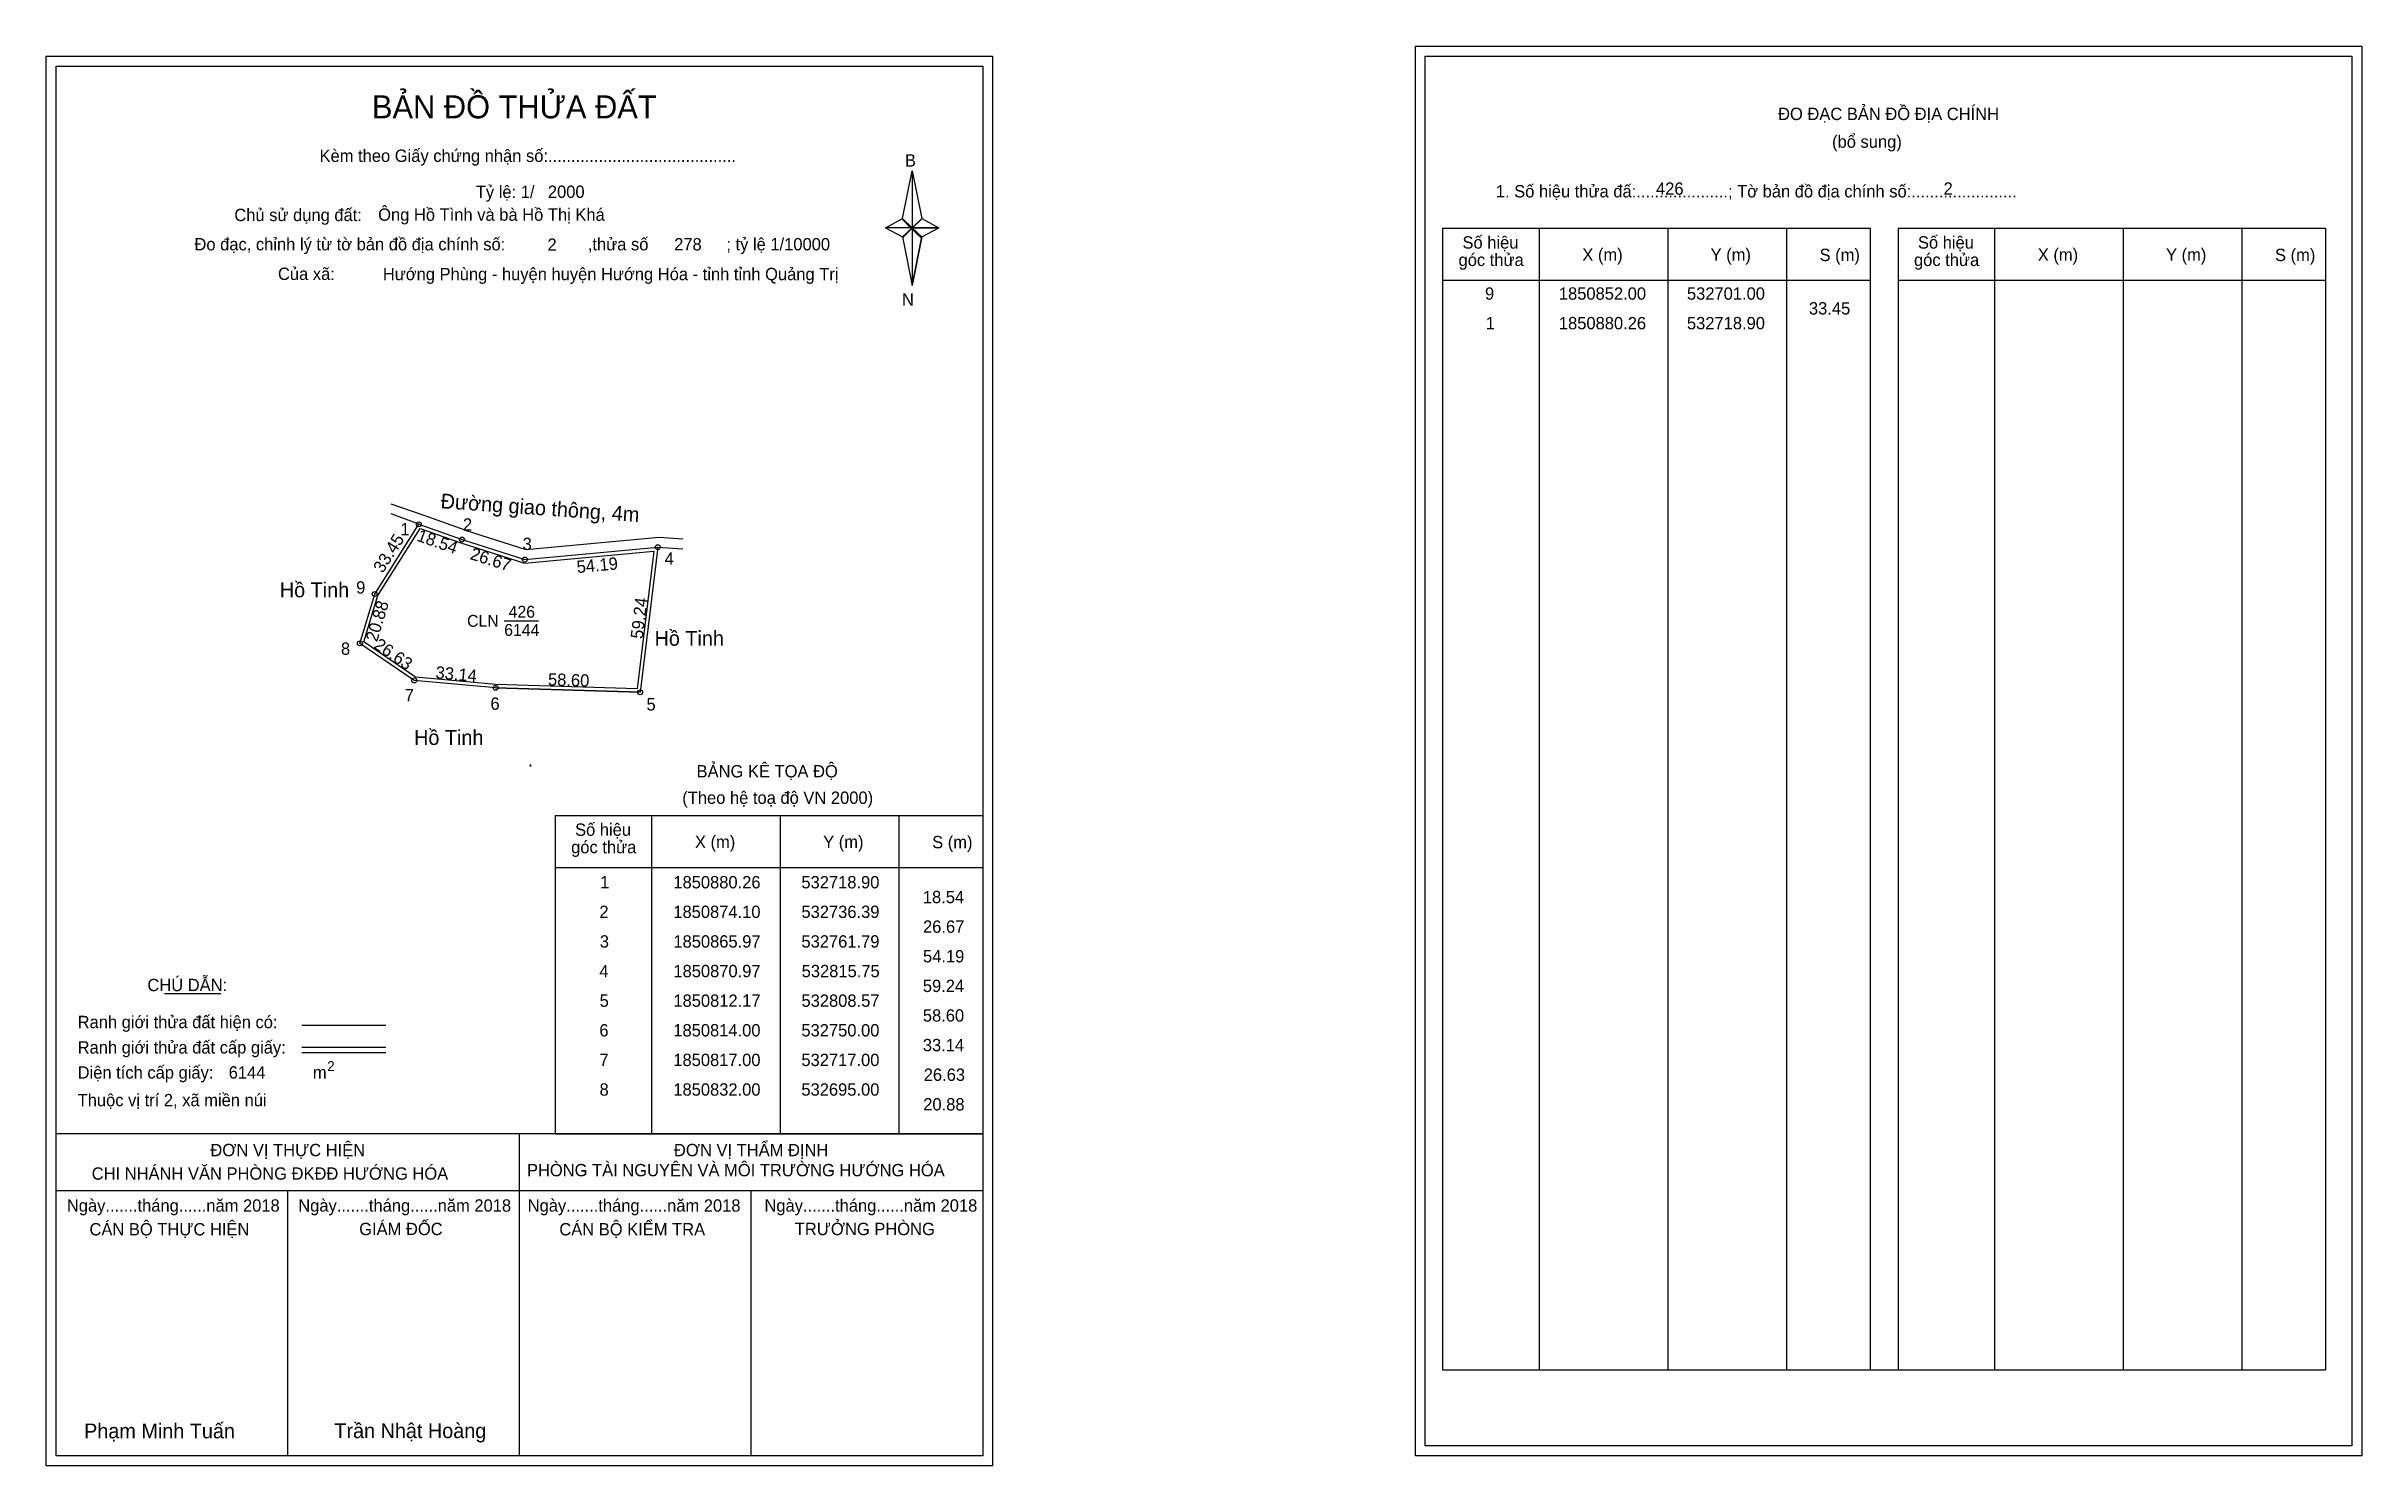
# Model space of a CAD drawing. Extents: x 532568 to 533506, y 1850499 to 1851074.
import ezdxf

# ---------------------------------------------------------------- set-up
doc = ezdxf.new("R2010")
doc.units = 0
for name, color, linetype in [('Level 1', 7, 'Continuous'), ('Level 10', 7, 'Continuous'), ('Level 11', 7, 'Continuous'), ('Level 13', 7, 'Continuous'), ('Level 27', 7, 'Continuous'), ('Level 3', 7, 'Continuous'), ('Level 36', 7, 'Continuous'), ('Level 49', 7, 'Continuous'), ('Level 53', 7, 'Continuous'), ('Level 55', 7, 'Continuous'), ('Level 6', 7, 'Continuous'), ('Level 60', 7, 'Continuous'), ('Level 63', 7, 'Continuous'), ('Level 9', 7, 'Continuous')]:
    doc.layers.add(name, color=color, linetype=linetype)

msp = doc.modelspace()

# ---------------------------------------------------------------- linework, layer by layer
at = {"layer": 'Level 1'}
for p, q in [((532571.97, 1851065.94), (532571.97, 1851065.94)), ((533126.61, 1851069.94), (533126.61, 1851069.94)), ((532914.81, 1851004.18), (532918.75, 1851023.46)), ((532918.75, 1851023.46), (532918.75, 1851000.41)), ((532918.75, 1851023.46), (532922.68, 1851004.18)), ((532907.92, 1851000.41), (532914.81, 1851004.18)), ((532914.81, 1851004.18), (532918.75, 1851000.41)), ((532918.45, 1850999.97), (532914.81, 1851003.74)), ((532918.75, 1851000.41), (532914.81, 1850996.73)), ((532918.45, 1850999.97), (532914.81, 1850996.29)), ((532914.81, 1850996.29), (532918.45, 1850999.97)), ((532922.39, 1851003.74), (532918.45, 1850999.97)), ((532918.45, 1850999.97), (532922.39, 1851003.74)), ((532922.39, 1850996.29), (532918.45, 1850999.97)), ((532922.68, 1851004.18), (532918.75, 1851000.41)), ((532918.75, 1851000.41), (532918.75, 1850977.01)), ((532918.75, 1851000.41), (532929.57, 1851000.41)), ((532918.75, 1851000.41), (532922.68, 1850996.73)), ((532922.68, 1850996.73), (532929.57, 1851000.41)), ((533133.68, 1851000.23), (533306.88, 1851000.23)), ((533172.86, 1850537.7), (533172.86, 1851000.23)), ((533225, 1850537.7), (533225, 1851000.23)), ((533272.95, 1851000.23), (533272.95, 1850537.7)), ((533306.88, 1851000.23), (533306.88, 1850537.7)), ((533318.19, 1851000.23), (533491.4, 1851000.23)), ((533357.37, 1850537.7), (533357.37, 1851000.23)), ((533409.52, 1850537.7), (533409.52, 1851000.23)), ((533457.46, 1851000.23), (533457.46, 1850537.7)), ((533491.4, 1851000.23), (533491.4, 1850537.7)), ((532914.81, 1850996.73), (532918.75, 1850977.01)), ((532922.68, 1850996.73), (532918.75, 1850977.01)), ((533133.68, 1850979.18), (533306.88, 1850979.18)), ((533318.19, 1850979.18), (533491.4, 1850979.18)), ((532774.16, 1850762.29), (532947.36, 1850762.29)), ((532813.34, 1850633.24), (532813.34, 1850762.29)), ((532865.48, 1850633.24), (532865.48, 1850762.29)), ((532913.42, 1850762.29), (532913.42, 1850633.24)), ((532774.16, 1850741.23), (532947.36, 1850741.23)), ((532615.8, 1850690.07), (532638.61, 1850690.07)), ((532671.53, 1850677.26), (532705.56, 1850677.26)), ((532671.53, 1850668.37), (532705.56, 1850668.37)), ((532671.53, 1850666.18), (532705.56, 1850666.18)), ((532785.62, 1850633.24), (532571.96, 1850633.24)), ((532947.36, 1850633.24), (532737.68, 1850633.24)), ((532759.66, 1850502.79), (532759.66, 1850633.24)), ((532774.16, 1850633.23), (532947.36, 1850633.23)), ((532947.36, 1850610.14), (532571.96, 1850610.14)), ((532665.81, 1850502.79), (532665.81, 1850610.14)), ((532853.51, 1850502.79), (532853.51, 1850610.14)), ((533133.68, 1850537.7), (533491.4, 1850537.7)), ((532947.36, 1850502.79), (532947.36, 1850502.79)), ((533502.01, 1850506.79), (533502.01, 1850506.79))]:
    msp.add_line(p, q, dxfattribs=at)
for points in [[(532914.81, 1851004.18), (532918.75, 1851023.46), (532918.75, 1851000.41)], [(532907.92, 1851000.41), (532914.81, 1850996.73), (532918.75, 1851000.41)], [(532918.75, 1851000.41), (532922.68, 1851004.18), (532929.57, 1851000.41)], [(532918.75, 1851000.41), (532918.75, 1850977.01), (532922.68, 1850996.73)]]:
    msp.add_lwpolyline(points, close=True, dxfattribs=at)
at = {"layer": 'Level 10'}
for p, q in [((532816.22, 1850874.99), (532825.78, 1850874.32)), ((532750, 1850814), (532808.57, 1850812.17))]:
    msp.add_line(p, q, dxfattribs=at)
for points in [[(532737.62, 1850877.91), (532720.67, 1850883.89), (532707.63, 1850888.46)], [(532737.67, 1850877.88), (532762.21, 1850870.03), (532816.22, 1850874.99)]]:
    msp.add_lwpolyline(points, dxfattribs=at)
for points in [[(532701, 1850852), (532718.9, 1850880.26), (532736.39, 1850874.1), (532761.79, 1850865.97), (532815.75, 1850870.97), (532808.57, 1850812.17), (532750, 1850814), (532717, 1850817), (532695, 1850832)], [(532702.29, 1850851.41), (532719.49, 1850878.57), (532735.94, 1850872.77), (532761.64, 1850864.55), (532814.15, 1850869.42), (532807.34, 1850813.61), (532750.09, 1850815.4), (532717.49, 1850818.36), (532696.64, 1850832.58)]]:
    msp.add_lwpolyline(points, close=True, dxfattribs=at)
at = {"layer": 'Level 11'}
for centre in [(532718.9, 1850880.26), (532736.39, 1850874.1), (532815.75, 1850870.97), (532761.79, 1850865.97), (532701, 1850852), (532701, 1850852), (532695, 1850832), (532717, 1850817), (532750, 1850814), (532808.57, 1850812.17)]:
    msp.add_circle(centre, 1, dxfattribs=at)
at = {"layer": 'Level 27'}
for p, q in [((532718.9, 1850880.26), (532707.7, 1850884.56)), ((532815.75, 1850870.97), (532825.89, 1850870.27))]:
    msp.add_line(p, q, dxfattribs=at)
at = {"layer": 'Level 3'}
for p, q in [((533133.68, 1851000.23), (533133.68, 1850537.7)), ((533318.19, 1851000.23), (533318.19, 1850537.7)), ((532774.16, 1850762.29), (532774.16, 1850633.24))]:
    msp.add_line(p, q, dxfattribs=at)
at = {"layer": 'Level 63'}
for points in [[(532567.96, 1851069.94), (532951.36, 1851069.94), (532951.36, 1850498.79), (532567.96, 1850498.79)], [(532571.96, 1851065.94), (532947.36, 1851065.94), (532947.36, 1850502.79), (532571.96, 1850502.79)], [(533122.62, 1851073.94), (533506.02, 1851073.94), (533506.02, 1850502.79), (533122.62, 1850502.79)], [(533126.62, 1851069.94), (533502.02, 1851069.94), (533502.02, 1850506.79), (533126.62, 1850506.79)]]:
    msp.add_lwpolyline(points, close=True, dxfattribs=at)
at = {"layer": 'Level 9'}
msp.add_line((532753.46, 1850841.13), (532767.41, 1850841.13), dxfattribs=at)

# ---------------------------------------------------------------- texts
at = {"layer": 'Level 1'}
for s, height, p in [('BẢN ĐỒ THỬA ĐẤT', 9.3313, (532699.9, 1851044.75)), ('ĐO ĐẠC BẢN ĐỒ ĐỊA CHÍNH', 5, (533269.57, 1851044.06)), ('(bổ sung)', 5, (533291.45, 1851032.82)), ('Kèm theo Giấy chứng nhận số:.........................................', 5, (532678.66, 1851027.09)), ('B', 5, (532915.83, 1851025.21)), ('1. Số hiệu thửa đấ:....................; Tờ bản đồ địa chính số:.......................', 5, (533155.23, 1851012.7)), ('Chủ sử dụng đất:', 5, (532644.14, 1851003.11)), ('Đo đạc, chỉnh lý từ tờ bản đồ địa chính số:                  ,thửa số                 ; tỷ lệ 1/10000', 5, (532627.98, 1850991.25)), ('góc thửa', 5, (533140.12, 1850984.91)), ('Số hiệu', 5, (533141.71, 1850991.97)), ('X (m)', 5, (533190.27, 1850987.02)), ('Y (m)', 5, (533242.23, 1850987.02)), ('S (m)', 5, (533286.38, 1850986.92)), ('góc thửa', 5, (533324.64, 1850984.91)), ('Số hiệu', 5, (533326.23, 1850991.97)), ('X (m)', 5, (533374.79, 1850987.02)), ('Y (m)', 5, (533426.74, 1850987.02)), ('S (m)', 5, (533470.9, 1850986.92)), ('Của xã:', 5, (532661.82, 1850979.25)), ('N', 5, (532914.63, 1850968.87)), ('BẢNG KÊ TỌA ĐỘ', 5, (532831.42, 1850777.69)), ('(Theo hệ toạ độ VN 2000)', 5, (532825.62, 1850766.97)), ('Số hiệu', 5, (532782.19, 1850754.02)), ('góc thửa', 5, (532780.6, 1850746.96)), ('X (m)', 5, (532830.75, 1850749.07)), ('Y (m)', 5, (532882.7, 1850749.07)), ('S (m)', 5, (532926.86, 1850748.97)), ('CHÚ DẪN:', 5, (532608.92, 1850691.08)), ('Ranh giới thửa đất hiện có:', 5, (532580.66, 1850676.08)), ('Ranh giới thửa đất cấp giấy:', 5, (532580.66, 1850665.8)), ('2', 4, (532681.77, 1850658.7)), ('Diện tích cấp giấy:', 5, (532580.66, 1850655.64)), ('m', 5, (532675.97, 1850655.68)), ('Thuộc vị trí 2, xã miền núi', 5, (532580.66, 1850644.44)), ('ĐƠN VỊ THỰC HIỆN', 5, (532634.43, 1850624.2)), ('ĐƠN VỊ THẨM ĐỊNH', 5, (532822.24, 1850624.2)), ('CHI NHÁNH VĂN PHÒNG ĐKĐĐ HƯỚNG HÓA', 5, (532586.35, 1850614.68)), ('PHÒNG TÀI NGUYÊN VÀ MÔI TRƯỜNG HƯỚNG HÓA', 5, (532762.69, 1850616.06)), ('Ngày.......tháng......năm 2018', 5, (532576.3, 1850601.73)), ('Ngày.......tháng......năm 2018', 5, (532670.04, 1850601.73)), ('Ngày.......tháng......năm 2018', 5, (532762.99, 1850601.73)), ('Ngày.......tháng......năm 2018', 5, (532858.91, 1850601.73)), ('CÁN BỘ THỰC HIỆN', 5, (532585.46, 1850592.1)), ('GIÁM ĐỐC', 5, (532694.73, 1850592.22)), ('CÁN BỘ KIỂM TRA', 5, (532775.81, 1850592.1)), ('TRƯỞNG PHÒNG', 5, (532871.19, 1850592.22)), ('Phạm Minh Tuấn', 6, (532583.28, 1850509.87)), ('Trần Nhật Hoàng', 6, (532684.67, 1850509.97))]:
    msp.add_text(s, height=height, dxfattribs=at).set_placement(p)
at = {"layer": 'Level 11'}
msp.add_text('Tỷ lệ: 1/', height=5, dxfattribs=at).set_placement((532741.98, 1851012.47))
at = {"layer": 'Level 13'}
for s, p in [('CLN', (532738.43, 1850838.73)), ('6144', (532753.46, 1850835.05)), ('426', (532755.25, 1850842.41))]:
    msp.add_text(s, height=4.8, dxfattribs=at).set_placement(p)
at = {"layer": 'Level 36'}
msp.add_text('Đường giao thông, 4m', height=6, rotation=356, dxfattribs=at).set_placement((532727.57, 1850886.78))
msp.add_text('.', height=6, dxfattribs=at).set_placement((532763.03, 1850782.1))
at = {"layer": 'Level 49'}
for s, rotation, p in [('18.54', 340.59767, (532717.73, 1850873.67)), ('33.45', 57.64966, (532704.28, 1850860.17)), ('26.67', 342.25124, (532739.32, 1850866.23)), ('54.19', 5.29398, (532783.06, 1850860.47)), ('20.88', 73.30076, (532701.99, 1850832.35)), ('59.24', 83.03814, (532809.58, 1850833.64)), ('26.63', 325.71312, (532700.29, 1850830.33)), ('33.14', 354.80557, (532725.5, 1850817.83)), ('58.60', 358.21039, (532771.16, 1850814.94))]:
    msp.add_text(s, height=5, rotation=rotation, dxfattribs=at).set_placement(p)
at = {"layer": 'Level 53'}
for s, p in [('9', (533150.83, 1850971.26)), ('1850852.00', (533180.76, 1850971.26)), ('532701.00', (533232.65, 1850971.26)), ('1', (533151.12, 1850959.26)), ('1850880.26', (533180.77, 1850959.26)), ('532718.90', (533232.65, 1850959.26)), ('33.45', (533282.08, 1850965.26)), ('1', (532792.35, 1850732.73)), ('1850880.26', (532822, 1850732.73)), ('532718.90', (532873.88, 1850732.73)), ('18.54', (532923.08, 1850726.73)), ('2', (532792.05, 1850720.73)), ('1850874.10', (532821.99, 1850720.73)), ('532736.39', (532873.9, 1850720.73)), ('26.67', (532923.16, 1850714.73)), ('3', (532792.21, 1850708.73)), ('1850865.97', (532822.02, 1850708.73)), ('532761.79', (532873.9, 1850708.73)), ('4', (532792.03, 1850696.73)), ('1850870.97', (532822.02, 1850696.73)), ('532815.75', (532873.99, 1850696.73)), ('54.19', (532923.14, 1850702.73)), ('5', (532792.14, 1850684.73)), ('1850812.17', (532822.02, 1850684.73)), ('532808.57', (532873.91, 1850684.73)), ('59.24', (532923.08, 1850690.73)), ('58.60', (532923.09, 1850678.73)), ('6', (532792.04, 1850672.73)), ('1850814.00', (532821.99, 1850672.73)), ('532750.00', (532873.88, 1850672.73)), ('33.14', (532923.08, 1850666.73)), ('7', (532792.06, 1850660.73)), ('1850817.00', (532821.99, 1850660.73)), ('532717.00', (532873.88, 1850660.73)), ('8', (532792.11, 1850648.73)), ('1850832.00', (532821.99, 1850648.73)), ('532695.00', (532873.88, 1850648.73)), ('26.63', (532923.44, 1850654.73)), ('20.88', (532923.25, 1850642.73))]:
    msp.add_text(s, height=5, dxfattribs=at).set_placement(p)
at = {"layer": 'Level 55'}
for s, height, p in [('1', 0.8, (532718.68, 1850880.26)), ('0', 0.22, (532718.82, 1850880.04)), ('0', 0.22, (532718.82, 1850880.04)), ('0', 0.22, (532718.82, 1850880.04)), ('0', 0.22, (532718.82, 1850880.04)), ('2', 0.8, (532736.12, 1850874.1)), ('0', 0.22, (532736.31, 1850873.88)), ('0', 0.22, (532736.31, 1850873.88)), ('4', 0.8, (532815.47, 1850870.97)), ('0', 0.22, (532815.67, 1850870.75)), ('0', 0.22, (532815.67, 1850870.75)), ('0', 0.22, (532815.67, 1850870.75)), ('0', 0.22, (532815.67, 1850870.75)), ('3', 0.8, (532761.54, 1850865.97)), ('0', 0.22, (532761.71, 1850865.75)), ('0', 0.22, (532761.71, 1850865.75)), ('9', 0.8, (532700.73, 1850852)), ('0', 0.22, (532700.92, 1850851.78)), ('0', 0.22, (532700.92, 1850851.78)), ('8', 0.8, (532694.74, 1850832)), ('0', 0.22, (532694.92, 1850831.78)), ('0', 0.22, (532694.92, 1850831.78)), ('7', 0.8, (532716.73, 1850817)), ('0', 0.22, (532716.92, 1850816.78)), ('0', 0.22, (532716.92, 1850816.78)), ('6', 0.8, (532749.73, 1850814)), ('0', 0.22, (532749.92, 1850813.78)), ('0', 0.22, (532749.92, 1850813.78)), ('5', 0.8, (532808.31, 1850812.17)), ('0', 0.22, (532808.49, 1850811.95)), ('0', 0.22, (532808.49, 1850811.95))]:
    msp.add_text(s, height=height, dxfattribs=at).set_placement(p)
at = {"layer": 'Level 6'}
for s, p in [('426', (533220.13, 1851013.78)), ('2', (533336.62, 1851013.82)), ('Ông Hồ Tình và bà Hồ Thị Khá', (532702.41, 1851003.24)), ('2000', (532771.17, 1851012.51)), ('2', (532771.01, 1850991.07)), ('278', (532822.33, 1850991.23)), (' Hướng Phùng - huyện huyện Hướng Hóa - tỉnh tỉnh Quảng Trị', (532702.44, 1850979.16)), ('6144', (532641.85, 1850655.65))]:
    msp.add_text(s, height=5, dxfattribs=at).set_placement(p)
at = {"layer": 'Level 60'}
for p in [(532662.58, 1850850.68), (532814.39, 1850831.06), (532716.97, 1850790.86)]:
    msp.add_text('Hồ Tinh', height=6, dxfattribs=at).set_placement(p)
at = {"layer": 'Level 9'}
for s, p in [('1', (532711.43, 1850875.75)), ('2', (532736.74, 1850877.67)), ('3', (532760.94, 1850869.83)), ('4', (532818.48, 1850863.87)), ('9', (532693.49, 1850852.16)), ('8', (532687.33, 1850827.36)), ('7', (532713.16, 1850808.48)), ('6', (532747.9, 1850805.11)), ('5', (532811.13, 1850804.81))]:
    msp.add_text(s, height=5, dxfattribs=at).set_placement(p)

doc.saveas('drawing.dxf')
